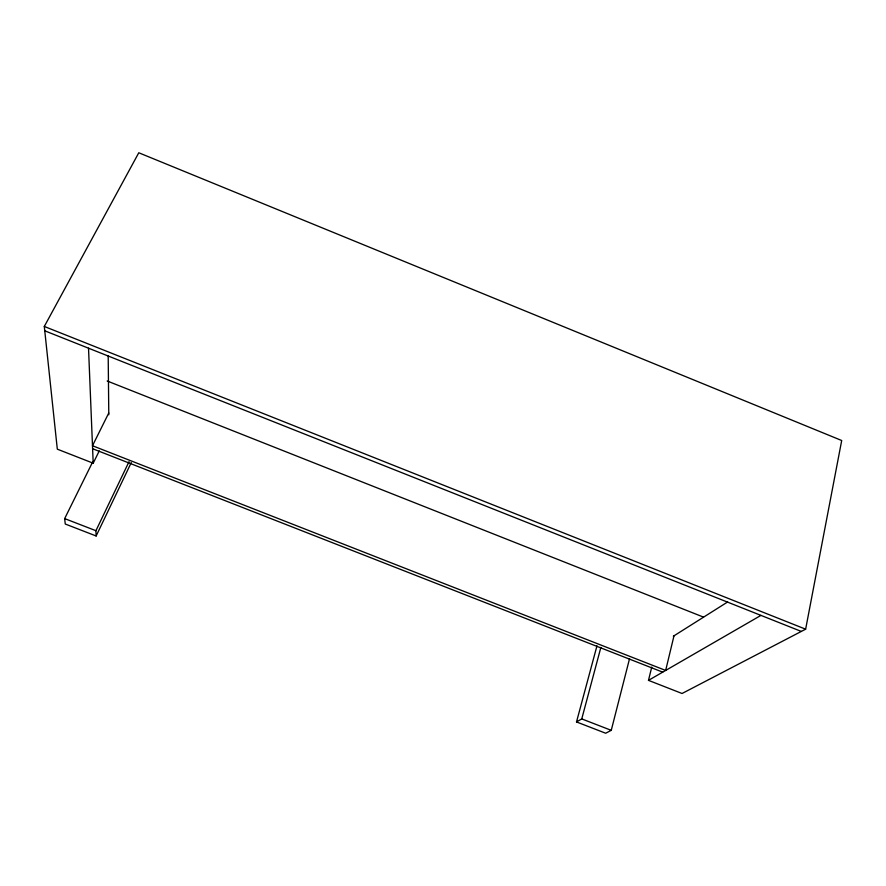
<?xml version="1.0" encoding="UTF-8"?>
<svg xmlns="http://www.w3.org/2000/svg" width="886" height="886" viewBox="0 0 886 886"><rect width="100%" height="100%" fill="white"/><g stroke="black" fill="none" stroke-linecap="round" stroke-linejoin="round"><path stroke-width="1.33" d="M651.753 667.069L648.486 680.359L682.054 693.494L805.64 629.182L841.7 440.508L138.781 152.769L44.3 326.469L57.313 449.169L93.196 463.201L99.265 450.908M673.991 635.827L665.663 670.436L92.487 445.736L108.768 413.009M596.976 645.839L576.509 721.935L605.681 733.231L611.251 730.33L629.558 658.641M576.509 721.935L581.759 718.911L600.874 647.4M92.62 462.038L64.667 518.598L65.254 524.025L96.142 535.986L131.283 462.547M96.142 535.986L95.932 530.703L129.046 461.639M673.349 636.226L727.639 601.971M648.486 680.359L760.941 615.393M64.667 518.598L95.932 530.703M581.759 718.911L611.251 730.33M92.609 448.726L662.717 672.142M107.173 380.991L703.506 617.11M44.3 326.469L805.64 629.182M44.765 330.81L801.309 631.43M88.522 348.198L93.196 463.201M108.192 355.685L108.79 414.77"/></g></svg>
